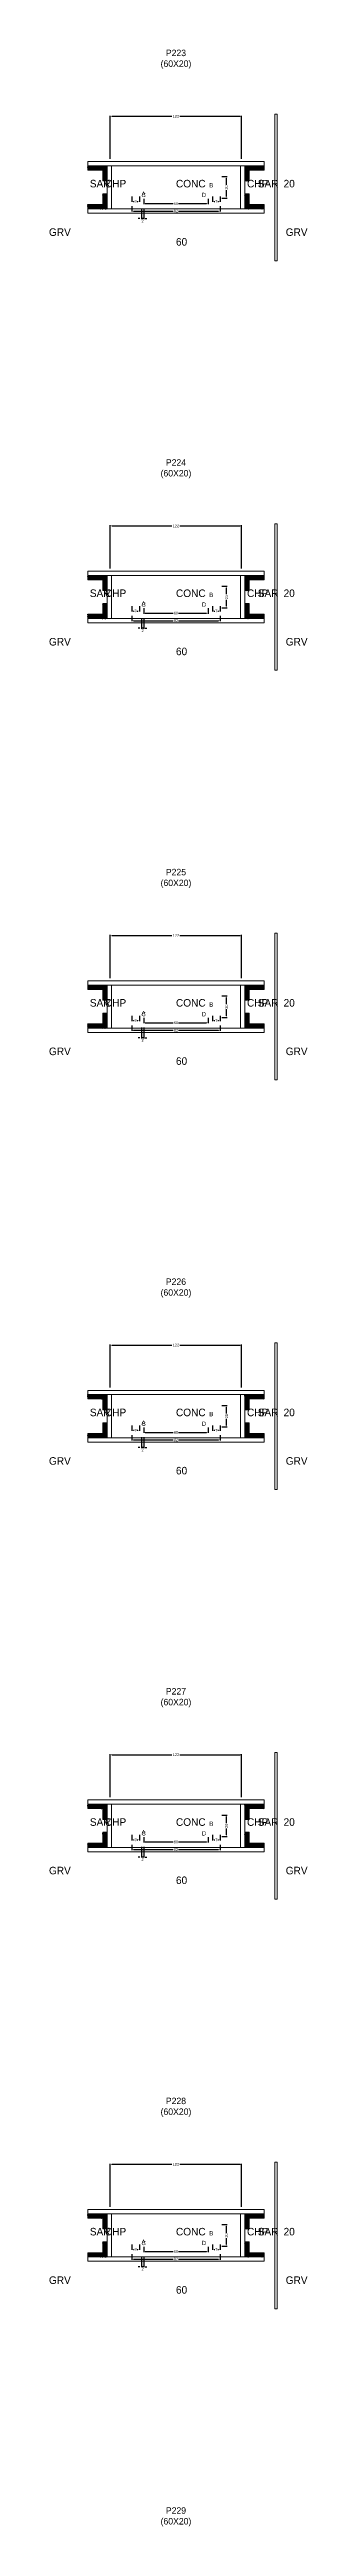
# Model space of a CAD drawing. Header units: centimetres. Extents: x -10500 to 4299, y -38766 to 295.
# Drawn here: x -118 to 122, y -26350 to -24052 of the extents above; entities that cross this region are included whole.
import ezdxf

# ---------------------------------------------------------------- set-up
doc = ezdxf.new("R2010")
doc.units = ezdxf.units.CM
for name, color, linetype in [('COTA', 241, 'Continuous'), ('Hachura', 251, 'Continuous'), ('NOMENCLATURA', 7, 'Continuous'), ('SARRAFO', 251, 'Continuous'), ('Texto Seção', 7, 'Continuous')]:
    doc.layers.add(name, color=color, linetype=linetype)
doc.dimstyles.new('cotax2', dxfattribs={"dimtxt": 2.5, "dimasz": 1.5, "dimexe": 0.5, "dimexo": 0.5, "dimgap": 0.5, "dimtad": 1, "dimcen": 2.5, "dimazin": 3, "dimtfac": 1, "dimtmove": 0, "dimatfit": 3})

# ---------------------------------------------------------------- blocks, each defined once
blk = doc.blocks.new('_CLOSEDFILLED')
at = {"color": 0, "linetype": 'BYBLOCK'}
blk.add_solid([(-1, 0.2), (0, 0), (-1, -0.2)], dxfattribs=at)
blk = doc.blocks.new('*D1742')
for p, q in [((-41, -24197.5), (-41, -24202.5)), ((-39.5, -24202), (-2.5, -24202)), ((2.5, -24202), (39.5, -24202)), ((41, -24197.5), (41, -24202.5))]:
    blk.add_line(p, q)
at = {"layer": 'Defpoints'}
for p in [(-41, -24197), (-41, -24202), (41, -24197)]:
    blk.add_point(p, dxfattribs=at)
at = {"layer": 'COTA', "xscale": 1.5, "yscale": 1.5, "rotation": 180}
blk.add_blockref('_CLOSEDFILLED', (-41, -24202), dxfattribs=at)
at = {"layer": 'COTA', "xscale": 1.5, "yscale": 1.5}
blk.add_blockref('_CLOSEDFILLED', (41, -24202), dxfattribs=at)
at = {"layer": 'COTA', "insert": (0, -24202), "char_height": 2.5, "attachment_point": 5}
blk.add_mtext('82', dxfattribs=at)
blk = doc.blocks.new('*D1743')
for p, q in [((-30, -24190.5), (-30, -24195.5)), ((-28.5, -24195), (-2.5, -24195)), ((2.5, -24195), (28.5, -24195)), ((30, -24190.5), (30, -24195.5))]:
    blk.add_line(p, q)
at = {"layer": 'Defpoints'}
for p in [(-30, -24190), (-30, -24195), (30, -24190)]:
    blk.add_point(p, dxfattribs=at)
at = {"layer": 'COTA', "xscale": 1.5, "yscale": 1.5, "rotation": 180}
blk.add_blockref('_CLOSEDFILLED', (-30, -24195), dxfattribs=at)
at = {"layer": 'COTA', "xscale": 1.5, "yscale": 1.5}
blk.add_blockref('_CLOSEDFILLED', (30, -24195), dxfattribs=at)
at = {"layer": 'COTA', "insert": (0, -24195), "char_height": 2.5, "attachment_point": 5}
blk.add_mtext('60', dxfattribs=at)
blk = doc.blocks.new('*D1744')
for p, q in [((42.5, -24170), (47.5, -24170)), ((47, -24177.5), (47, -24171.5)), ((42.5, -24190), (47.5, -24190)), ((47, -24188.5), (47, -24182.5))]:
    blk.add_line(p, q)
at = {"layer": 'Defpoints'}
for p in [(42, -24170), (42, -24190), (47, -24190)]:
    blk.add_point(p, dxfattribs=at)
at = {"layer": 'COTA', "xscale": 1.5, "yscale": 1.5}
for p, rotation in [((47, -24170), 90), ((47, -24190), 270)]:
    blk.add_blockref('_CLOSEDFILLED', p, dxfattribs=dict(at, rotation=rotation))
at = {"layer": 'COTA', "insert": (47, -24180), "char_height": 2.5, "attachment_point": 5, "rotation": 90}
blk.add_mtext('20', dxfattribs=at)
blk = doc.blocks.new('*D1745')
for p, q in [((-41, -24188.5), (-41, -24193.5)), ((-39.5, -24193), (-38.75, -24193)), ((-36.25, -24193), (-35.5, -24193)), ((-34, -24188.5), (-34, -24193.5))]:
    blk.add_line(p, q)
at = {"layer": 'Defpoints'}
for p in [(-41, -24188), (-41, -24193), (-34, -24188)]:
    blk.add_point(p, dxfattribs=at)
at = {"layer": 'COTA', "xscale": 1.5, "yscale": 1.5, "rotation": 180}
blk.add_blockref('_CLOSEDFILLED', (-41, -24193), dxfattribs=at)
at = {"layer": 'COTA', "xscale": 1.5, "yscale": 1.5}
blk.add_blockref('_CLOSEDFILLED', (-34, -24193), dxfattribs=at)
at = {"layer": 'COTA', "insert": (-37.5, -24193), "char_height": 2.5, "attachment_point": 5}
blk.add_mtext('7', dxfattribs=at)
blk = doc.blocks.new('*D1746')
for p, q in [((34, -24188.5), (34, -24193.5)), ((35.5, -24193), (36.25, -24193)), ((38.75, -24193), (39.5, -24193)), ((41, -24188.5), (41, -24193.5))]:
    blk.add_line(p, q)
at = {"layer": 'Defpoints'}
for p in [(34, -24188), (34, -24193), (41, -24188)]:
    blk.add_point(p, dxfattribs=at)
at = {"layer": 'COTA', "xscale": 1.5, "yscale": 1.5, "rotation": 180}
blk.add_blockref('_CLOSEDFILLED', (34, -24193), dxfattribs=at)
at = {"layer": 'COTA', "xscale": 1.5, "yscale": 1.5}
blk.add_blockref('_CLOSEDFILLED', (41, -24193), dxfattribs=at)
at = {"layer": 'COTA', "insert": (37.5, -24193), "char_height": 2.5, "attachment_point": 5}
blk.add_mtext('7', dxfattribs=at)
blk = doc.blocks.new('*D1747')
for p, q in [((-61, -24153.5), (-61, -24113.5)), ((-59.5, -24114), (-3.75, -24114)), ((3.75, -24114), (59.5, -24114)), ((61, -24153.5), (61, -24113.5))]:
    blk.add_line(p, q)
at = {"layer": 'Defpoints'}
for p in [(-61, -24114), (-61, -24154), (61, -24154)]:
    blk.add_point(p, dxfattribs=at)
at = {"layer": 'COTA', "xscale": 1.5, "yscale": 1.5, "rotation": 180}
blk.add_blockref('_CLOSEDFILLED', (-61, -24114), dxfattribs=at)
at = {"layer": 'COTA', "xscale": 1.5, "yscale": 1.5}
blk.add_blockref('_CLOSEDFILLED', (61, -24114), dxfattribs=at)
at = {"layer": 'COTA', "insert": (0, -24114), "char_height": 2.5, "attachment_point": 5}
blk.add_mtext('122', dxfattribs=at)
blk = doc.blocks.new('*D1768')
for p, q in [((-41, -24577.5), (-41, -24582.5)), ((-39.5, -24582), (-2.5, -24582)), ((2.5, -24582), (39.5, -24582)), ((41, -24577.5), (41, -24582.5))]:
    blk.add_line(p, q)
at = {"layer": 'Defpoints'}
for p in [(-41, -24577), (-41, -24582), (41, -24577)]:
    blk.add_point(p, dxfattribs=at)
at = {"layer": 'COTA', "xscale": 1.5, "yscale": 1.5, "rotation": 180}
blk.add_blockref('_CLOSEDFILLED', (-41, -24582), dxfattribs=at)
at = {"layer": 'COTA', "xscale": 1.5, "yscale": 1.5}
blk.add_blockref('_CLOSEDFILLED', (41, -24582), dxfattribs=at)
at = {"layer": 'COTA', "insert": (0, -24582), "char_height": 2.5, "attachment_point": 5}
blk.add_mtext('82', dxfattribs=at)
blk = doc.blocks.new('*D1769')
for p, q in [((-30, -24570.5), (-30, -24575.5)), ((-28.5, -24575), (-2.5, -24575)), ((2.5, -24575), (28.5, -24575)), ((30, -24570.5), (30, -24575.5))]:
    blk.add_line(p, q)
at = {"layer": 'Defpoints'}
for p in [(-30, -24570), (-30, -24575), (30, -24570)]:
    blk.add_point(p, dxfattribs=at)
at = {"layer": 'COTA', "xscale": 1.5, "yscale": 1.5, "rotation": 180}
blk.add_blockref('_CLOSEDFILLED', (-30, -24575), dxfattribs=at)
at = {"layer": 'COTA', "xscale": 1.5, "yscale": 1.5}
blk.add_blockref('_CLOSEDFILLED', (30, -24575), dxfattribs=at)
at = {"layer": 'COTA', "insert": (0, -24575), "char_height": 2.5, "attachment_point": 5}
blk.add_mtext('60', dxfattribs=at)
blk = doc.blocks.new('*D1770')
for p, q in [((42.5, -24550), (47.5, -24550)), ((47, -24557.5), (47, -24551.5)), ((47, -24568.5), (47, -24562.5)), ((42.5, -24570), (47.5, -24570))]:
    blk.add_line(p, q)
at = {"layer": 'Defpoints'}
for p in [(42, -24550), (42, -24570), (47, -24570)]:
    blk.add_point(p, dxfattribs=at)
at = {"layer": 'COTA', "xscale": 1.5, "yscale": 1.5}
for p, rotation in [((47, -24550), 90), ((47, -24570), 270)]:
    blk.add_blockref('_CLOSEDFILLED', p, dxfattribs=dict(at, rotation=rotation))
at = {"layer": 'COTA', "insert": (47, -24560), "char_height": 2.5, "attachment_point": 5, "rotation": 90}
blk.add_mtext('20', dxfattribs=at)
blk = doc.blocks.new('*D1771')
for p, q in [((-41, -24568.5), (-41, -24573.5)), ((-39.5, -24573), (-38.75, -24573)), ((-36.25, -24573), (-35.5, -24573)), ((-34, -24568.5), (-34, -24573.5))]:
    blk.add_line(p, q)
at = {"layer": 'Defpoints'}
for p in [(-41, -24568), (-41, -24573), (-34, -24568)]:
    blk.add_point(p, dxfattribs=at)
at = {"layer": 'COTA', "xscale": 1.5, "yscale": 1.5, "rotation": 180}
blk.add_blockref('_CLOSEDFILLED', (-41, -24573), dxfattribs=at)
at = {"layer": 'COTA', "xscale": 1.5, "yscale": 1.5}
blk.add_blockref('_CLOSEDFILLED', (-34, -24573), dxfattribs=at)
at = {"layer": 'COTA', "insert": (-37.5, -24573), "char_height": 2.5, "attachment_point": 5}
blk.add_mtext('7', dxfattribs=at)
blk = doc.blocks.new('*D1772')
for p, q in [((34, -24568.5), (34, -24573.5)), ((35.5, -24573), (36.25, -24573)), ((38.75, -24573), (39.5, -24573)), ((41, -24568.5), (41, -24573.5))]:
    blk.add_line(p, q)
at = {"layer": 'Defpoints'}
for p in [(34, -24568), (34, -24573), (41, -24568)]:
    blk.add_point(p, dxfattribs=at)
at = {"layer": 'COTA', "xscale": 1.5, "yscale": 1.5, "rotation": 180}
blk.add_blockref('_CLOSEDFILLED', (34, -24573), dxfattribs=at)
at = {"layer": 'COTA', "xscale": 1.5, "yscale": 1.5}
blk.add_blockref('_CLOSEDFILLED', (41, -24573), dxfattribs=at)
at = {"layer": 'COTA', "insert": (37.5, -24573), "char_height": 2.5, "attachment_point": 5}
blk.add_mtext('7', dxfattribs=at)
blk = doc.blocks.new('*D1773')
for p, q in [((-61, -24533.5), (-61, -24493.5)), ((-59.5, -24494), (-3.75, -24494)), ((3.75, -24494), (59.5, -24494)), ((61, -24533.5), (61, -24493.5))]:
    blk.add_line(p, q)
at = {"layer": 'Defpoints'}
for p in [(-61, -24494), (-61, -24534), (61, -24534)]:
    blk.add_point(p, dxfattribs=at)
at = {"layer": 'COTA', "xscale": 1.5, "yscale": 1.5, "rotation": 180}
blk.add_blockref('_CLOSEDFILLED', (-61, -24494), dxfattribs=at)
at = {"layer": 'COTA', "xscale": 1.5, "yscale": 1.5}
blk.add_blockref('_CLOSEDFILLED', (61, -24494), dxfattribs=at)
at = {"layer": 'COTA', "insert": (0, -24494), "char_height": 2.5, "attachment_point": 5}
blk.add_mtext('122', dxfattribs=at)
blk = doc.blocks.new('*D1794')
for p, q in [((-41, -24957.5), (-41, -24962.5)), ((-39.5, -24962), (-2.5, -24962)), ((2.5, -24962), (39.5, -24962)), ((41, -24957.5), (41, -24962.5))]:
    blk.add_line(p, q)
at = {"layer": 'Defpoints'}
for p in [(-41, -24957), (-41, -24962), (41, -24957)]:
    blk.add_point(p, dxfattribs=at)
at = {"layer": 'COTA', "xscale": 1.5, "yscale": 1.5, "rotation": 180}
blk.add_blockref('_CLOSEDFILLED', (-41, -24962), dxfattribs=at)
at = {"layer": 'COTA', "xscale": 1.5, "yscale": 1.5}
blk.add_blockref('_CLOSEDFILLED', (41, -24962), dxfattribs=at)
at = {"layer": 'COTA', "insert": (0, -24962), "char_height": 2.5, "attachment_point": 5}
blk.add_mtext('82', dxfattribs=at)
blk = doc.blocks.new('*D1795')
for p, q in [((-30, -24950.5), (-30, -24955.5)), ((-28.5, -24955), (-2.5, -24955)), ((2.5, -24955), (28.5, -24955)), ((30, -24950.5), (30, -24955.5))]:
    blk.add_line(p, q)
at = {"layer": 'Defpoints'}
for p in [(-30, -24950), (-30, -24955), (30, -24950)]:
    blk.add_point(p, dxfattribs=at)
at = {"layer": 'COTA', "xscale": 1.5, "yscale": 1.5, "rotation": 180}
blk.add_blockref('_CLOSEDFILLED', (-30, -24955), dxfattribs=at)
at = {"layer": 'COTA', "xscale": 1.5, "yscale": 1.5}
blk.add_blockref('_CLOSEDFILLED', (30, -24955), dxfattribs=at)
at = {"layer": 'COTA', "insert": (0, -24955), "char_height": 2.5, "attachment_point": 5}
blk.add_mtext('60', dxfattribs=at)
blk = doc.blocks.new('*D1796')
for p, q in [((42.5, -24930), (47.5, -24930)), ((47, -24937.5), (47, -24931.5)), ((42.5, -24950), (47.5, -24950)), ((47, -24948.5), (47, -24942.5))]:
    blk.add_line(p, q)
at = {"layer": 'Defpoints'}
for p in [(42, -24930), (42, -24950), (47, -24950)]:
    blk.add_point(p, dxfattribs=at)
at = {"layer": 'COTA', "xscale": 1.5, "yscale": 1.5}
for p, rotation in [((47, -24930), 90), ((47, -24950), 270)]:
    blk.add_blockref('_CLOSEDFILLED', p, dxfattribs=dict(at, rotation=rotation))
at = {"layer": 'COTA', "insert": (47, -24940), "char_height": 2.5, "attachment_point": 5, "rotation": 90}
blk.add_mtext('20', dxfattribs=at)
blk = doc.blocks.new('*D1797')
for p, q in [((-41, -24948.5), (-41, -24953.5)), ((-39.5, -24953), (-38.75, -24953)), ((-36.25, -24953), (-35.5, -24953)), ((-34, -24948.5), (-34, -24953.5))]:
    blk.add_line(p, q)
at = {"layer": 'Defpoints'}
for p in [(-41, -24948), (-41, -24953), (-34, -24948)]:
    blk.add_point(p, dxfattribs=at)
at = {"layer": 'COTA', "xscale": 1.5, "yscale": 1.5, "rotation": 180}
blk.add_blockref('_CLOSEDFILLED', (-41, -24953), dxfattribs=at)
at = {"layer": 'COTA', "xscale": 1.5, "yscale": 1.5}
blk.add_blockref('_CLOSEDFILLED', (-34, -24953), dxfattribs=at)
at = {"layer": 'COTA', "insert": (-37.5, -24953), "char_height": 2.5, "attachment_point": 5}
blk.add_mtext('7', dxfattribs=at)
blk = doc.blocks.new('*D1798')
for p, q in [((34, -24948.5), (34, -24953.5)), ((35.5, -24953), (36.25, -24953)), ((38.75, -24953), (39.5, -24953)), ((41, -24948.5), (41, -24953.5))]:
    blk.add_line(p, q)
at = {"layer": 'Defpoints'}
for p in [(34, -24948), (34, -24953), (41, -24948)]:
    blk.add_point(p, dxfattribs=at)
at = {"layer": 'COTA', "xscale": 1.5, "yscale": 1.5, "rotation": 180}
blk.add_blockref('_CLOSEDFILLED', (34, -24953), dxfattribs=at)
at = {"layer": 'COTA', "xscale": 1.5, "yscale": 1.5}
blk.add_blockref('_CLOSEDFILLED', (41, -24953), dxfattribs=at)
at = {"layer": 'COTA', "insert": (37.5, -24953), "char_height": 2.5, "attachment_point": 5}
blk.add_mtext('7', dxfattribs=at)
blk = doc.blocks.new('*D1799')
for p, q in [((-61, -24913.5), (-61, -24873.5)), ((-59.5, -24874), (-3.75, -24874)), ((3.75, -24874), (59.5, -24874)), ((61, -24913.5), (61, -24873.5))]:
    blk.add_line(p, q)
at = {"layer": 'Defpoints'}
for p in [(-61, -24874), (-61, -24914), (61, -24914)]:
    blk.add_point(p, dxfattribs=at)
at = {"layer": 'COTA', "xscale": 1.5, "yscale": 1.5, "rotation": 180}
blk.add_blockref('_CLOSEDFILLED', (-61, -24874), dxfattribs=at)
at = {"layer": 'COTA', "xscale": 1.5, "yscale": 1.5}
blk.add_blockref('_CLOSEDFILLED', (61, -24874), dxfattribs=at)
at = {"layer": 'COTA', "insert": (0, -24874), "char_height": 2.5, "attachment_point": 5}
blk.add_mtext('122', dxfattribs=at)
blk = doc.blocks.new('*D1820')
for p, q in [((-41, -25337.5), (-41, -25342.5)), ((-39.5, -25342), (-2.5, -25342)), ((2.5, -25342), (39.5, -25342)), ((41, -25337.5), (41, -25342.5))]:
    blk.add_line(p, q)
at = {"layer": 'Defpoints'}
for p in [(-41, -25337), (-41, -25342), (41, -25337)]:
    blk.add_point(p, dxfattribs=at)
at = {"layer": 'COTA', "xscale": 1.5, "yscale": 1.5, "rotation": 180}
blk.add_blockref('_CLOSEDFILLED', (-41, -25342), dxfattribs=at)
at = {"layer": 'COTA', "xscale": 1.5, "yscale": 1.5}
blk.add_blockref('_CLOSEDFILLED', (41, -25342), dxfattribs=at)
at = {"layer": 'COTA', "insert": (0, -25342), "char_height": 2.5, "attachment_point": 5}
blk.add_mtext('82', dxfattribs=at)
blk = doc.blocks.new('*D1821')
for p, q in [((-30, -25330.5), (-30, -25335.5)), ((-28.5, -25335), (-2.5, -25335)), ((2.5, -25335), (28.5, -25335)), ((30, -25330.5), (30, -25335.5))]:
    blk.add_line(p, q)
at = {"layer": 'Defpoints'}
for p in [(-30, -25330), (-30, -25335), (30, -25330)]:
    blk.add_point(p, dxfattribs=at)
at = {"layer": 'COTA', "xscale": 1.5, "yscale": 1.5, "rotation": 180}
blk.add_blockref('_CLOSEDFILLED', (-30, -25335), dxfattribs=at)
at = {"layer": 'COTA', "xscale": 1.5, "yscale": 1.5}
blk.add_blockref('_CLOSEDFILLED', (30, -25335), dxfattribs=at)
at = {"layer": 'COTA', "insert": (0, -25335), "char_height": 2.5, "attachment_point": 5}
blk.add_mtext('60', dxfattribs=at)
blk = doc.blocks.new('*D1822')
for p, q in [((42.5, -25310), (47.5, -25310)), ((47, -25317.5), (47, -25311.5)), ((47, -25328.5), (47, -25322.5)), ((42.5, -25330), (47.5, -25330))]:
    blk.add_line(p, q)
at = {"layer": 'Defpoints'}
for p in [(42, -25310), (42, -25330), (47, -25330)]:
    blk.add_point(p, dxfattribs=at)
at = {"layer": 'COTA', "xscale": 1.5, "yscale": 1.5}
for p, rotation in [((47, -25310), 90), ((47, -25330), 270)]:
    blk.add_blockref('_CLOSEDFILLED', p, dxfattribs=dict(at, rotation=rotation))
at = {"layer": 'COTA', "insert": (47, -25320), "char_height": 2.5, "attachment_point": 5, "rotation": 90}
blk.add_mtext('20', dxfattribs=at)
blk = doc.blocks.new('*D1823')
for p, q in [((-41, -25328.5), (-41, -25333.5)), ((-39.5, -25333), (-38.75, -25333)), ((-36.25, -25333), (-35.5, -25333)), ((-34, -25328.5), (-34, -25333.5))]:
    blk.add_line(p, q)
at = {"layer": 'Defpoints'}
for p in [(-41, -25328), (-41, -25333), (-34, -25328)]:
    blk.add_point(p, dxfattribs=at)
at = {"layer": 'COTA', "xscale": 1.5, "yscale": 1.5, "rotation": 180}
blk.add_blockref('_CLOSEDFILLED', (-41, -25333), dxfattribs=at)
at = {"layer": 'COTA', "xscale": 1.5, "yscale": 1.5}
blk.add_blockref('_CLOSEDFILLED', (-34, -25333), dxfattribs=at)
at = {"layer": 'COTA', "insert": (-37.5, -25333), "char_height": 2.5, "attachment_point": 5}
blk.add_mtext('7', dxfattribs=at)
blk = doc.blocks.new('*D1824')
for p, q in [((34, -25328.5), (34, -25333.5)), ((35.5, -25333), (36.25, -25333)), ((38.75, -25333), (39.5, -25333)), ((41, -25328.5), (41, -25333.5))]:
    blk.add_line(p, q)
at = {"layer": 'Defpoints'}
for p in [(34, -25328), (34, -25333), (41, -25328)]:
    blk.add_point(p, dxfattribs=at)
at = {"layer": 'COTA', "xscale": 1.5, "yscale": 1.5, "rotation": 180}
blk.add_blockref('_CLOSEDFILLED', (34, -25333), dxfattribs=at)
at = {"layer": 'COTA', "xscale": 1.5, "yscale": 1.5}
blk.add_blockref('_CLOSEDFILLED', (41, -25333), dxfattribs=at)
at = {"layer": 'COTA', "insert": (37.5, -25333), "char_height": 2.5, "attachment_point": 5}
blk.add_mtext('7', dxfattribs=at)
blk = doc.blocks.new('*D1825')
for p, q in [((-61, -25293.5), (-61, -25253.5)), ((61, -25293.5), (61, -25253.5)), ((-59.5, -25254), (-3.75, -25254)), ((3.75, -25254), (59.5, -25254))]:
    blk.add_line(p, q)
at = {"layer": 'Defpoints'}
for p in [(-61, -25254), (-61, -25294), (61, -25294)]:
    blk.add_point(p, dxfattribs=at)
at = {"layer": 'COTA', "xscale": 1.5, "yscale": 1.5, "rotation": 180}
blk.add_blockref('_CLOSEDFILLED', (-61, -25254), dxfattribs=at)
at = {"layer": 'COTA', "xscale": 1.5, "yscale": 1.5}
blk.add_blockref('_CLOSEDFILLED', (61, -25254), dxfattribs=at)
at = {"layer": 'COTA', "insert": (0, -25254), "char_height": 2.5, "attachment_point": 5}
blk.add_mtext('122', dxfattribs=at)
blk = doc.blocks.new('*D1846')
for p, q in [((-41, -25717.5), (-41, -25722.5)), ((-39.5, -25722), (-2.5, -25722)), ((2.5, -25722), (39.5, -25722)), ((41, -25717.5), (41, -25722.5))]:
    blk.add_line(p, q)
at = {"layer": 'Defpoints'}
for p in [(-41, -25717), (-41, -25722), (41, -25717)]:
    blk.add_point(p, dxfattribs=at)
at = {"layer": 'COTA', "xscale": 1.5, "yscale": 1.5, "rotation": 180}
blk.add_blockref('_CLOSEDFILLED', (-41, -25722), dxfattribs=at)
at = {"layer": 'COTA', "xscale": 1.5, "yscale": 1.5}
blk.add_blockref('_CLOSEDFILLED', (41, -25722), dxfattribs=at)
at = {"layer": 'COTA', "insert": (0, -25722), "char_height": 2.5, "attachment_point": 5}
blk.add_mtext('82', dxfattribs=at)
blk = doc.blocks.new('*D1847')
for p, q in [((-30, -25710.5), (-30, -25715.5)), ((30, -25710.5), (30, -25715.5)), ((-28.5, -25715), (-2.5, -25715)), ((2.5, -25715), (28.5, -25715))]:
    blk.add_line(p, q)
at = {"layer": 'Defpoints'}
for p in [(-30, -25710), (30, -25710), (-30, -25715)]:
    blk.add_point(p, dxfattribs=at)
at = {"layer": 'COTA', "xscale": 1.5, "yscale": 1.5, "rotation": 180}
blk.add_blockref('_CLOSEDFILLED', (-30, -25715), dxfattribs=at)
at = {"layer": 'COTA', "xscale": 1.5, "yscale": 1.5}
blk.add_blockref('_CLOSEDFILLED', (30, -25715), dxfattribs=at)
at = {"layer": 'COTA', "insert": (0, -25715), "char_height": 2.5, "attachment_point": 5}
blk.add_mtext('60', dxfattribs=at)
blk = doc.blocks.new('*D1848')
for p, q in [((42.5, -25690), (47.5, -25690)), ((42.5, -25710), (47.5, -25710)), ((47, -25697.5), (47, -25691.5)), ((47, -25708.5), (47, -25702.5))]:
    blk.add_line(p, q)
at = {"layer": 'Defpoints'}
for p in [(42, -25690), (42, -25710), (47, -25710)]:
    blk.add_point(p, dxfattribs=at)
at = {"layer": 'COTA', "xscale": 1.5, "yscale": 1.5}
for p, rotation in [((47, -25690), 90), ((47, -25710), 270)]:
    blk.add_blockref('_CLOSEDFILLED', p, dxfattribs=dict(at, rotation=rotation))
at = {"layer": 'COTA', "insert": (47, -25700), "char_height": 2.5, "attachment_point": 5, "rotation": 90}
blk.add_mtext('20', dxfattribs=at)
blk = doc.blocks.new('*D1849')
for p, q in [((-41, -25708.5), (-41, -25713.5)), ((-39.5, -25713), (-38.75, -25713)), ((-36.25, -25713), (-35.5, -25713)), ((-34, -25708.5), (-34, -25713.5))]:
    blk.add_line(p, q)
at = {"layer": 'Defpoints'}
for p in [(-41, -25708), (-41, -25713), (-34, -25708)]:
    blk.add_point(p, dxfattribs=at)
at = {"layer": 'COTA', "xscale": 1.5, "yscale": 1.5, "rotation": 180}
blk.add_blockref('_CLOSEDFILLED', (-41, -25713), dxfattribs=at)
at = {"layer": 'COTA', "xscale": 1.5, "yscale": 1.5}
blk.add_blockref('_CLOSEDFILLED', (-34, -25713), dxfattribs=at)
at = {"layer": 'COTA', "insert": (-37.5, -25713), "char_height": 2.5, "attachment_point": 5}
blk.add_mtext('7', dxfattribs=at)
blk = doc.blocks.new('*D1850')
for p, q in [((34, -25708.5), (34, -25713.5)), ((35.5, -25713), (36.25, -25713)), ((38.75, -25713), (39.5, -25713)), ((41, -25708.5), (41, -25713.5))]:
    blk.add_line(p, q)
at = {"layer": 'Defpoints'}
for p in [(34, -25708), (34, -25713), (41, -25708)]:
    blk.add_point(p, dxfattribs=at)
at = {"layer": 'COTA', "xscale": 1.5, "yscale": 1.5, "rotation": 180}
blk.add_blockref('_CLOSEDFILLED', (34, -25713), dxfattribs=at)
at = {"layer": 'COTA', "xscale": 1.5, "yscale": 1.5}
blk.add_blockref('_CLOSEDFILLED', (41, -25713), dxfattribs=at)
at = {"layer": 'COTA', "insert": (37.5, -25713), "char_height": 2.5, "attachment_point": 5}
blk.add_mtext('7', dxfattribs=at)
blk = doc.blocks.new('*D1851')
for p, q in [((-61, -25673.5), (-61, -25633.5)), ((-59.5, -25634), (-3.75, -25634)), ((3.75, -25634), (59.5, -25634)), ((61, -25673.5), (61, -25633.5))]:
    blk.add_line(p, q)
at = {"layer": 'Defpoints'}
for p in [(-61, -25634), (-61, -25674), (61, -25674)]:
    blk.add_point(p, dxfattribs=at)
at = {"layer": 'COTA', "xscale": 1.5, "yscale": 1.5, "rotation": 180}
blk.add_blockref('_CLOSEDFILLED', (-61, -25634), dxfattribs=at)
at = {"layer": 'COTA', "xscale": 1.5, "yscale": 1.5}
blk.add_blockref('_CLOSEDFILLED', (61, -25634), dxfattribs=at)
at = {"layer": 'COTA', "insert": (0, -25634), "char_height": 2.5, "attachment_point": 5}
blk.add_mtext('122', dxfattribs=at)
blk = doc.blocks.new('*D1872')
for p, q in [((-41, -26097.5), (-41, -26102.5)), ((-39.5, -26102), (-2.5, -26102)), ((2.5, -26102), (39.5, -26102)), ((41, -26097.5), (41, -26102.5))]:
    blk.add_line(p, q)
at = {"layer": 'Defpoints'}
for p in [(-41, -26097), (-41, -26102), (41, -26097)]:
    blk.add_point(p, dxfattribs=at)
at = {"layer": 'COTA', "xscale": 1.5, "yscale": 1.5, "rotation": 180}
blk.add_blockref('_CLOSEDFILLED', (-41, -26102), dxfattribs=at)
at = {"layer": 'COTA', "xscale": 1.5, "yscale": 1.5}
blk.add_blockref('_CLOSEDFILLED', (41, -26102), dxfattribs=at)
at = {"layer": 'COTA', "insert": (0, -26102), "char_height": 2.5, "attachment_point": 5}
blk.add_mtext('82', dxfattribs=at)
blk = doc.blocks.new('*D1873')
for p, q in [((-30, -26090.5), (-30, -26095.5)), ((-28.5, -26095), (-2.5, -26095)), ((2.5, -26095), (28.5, -26095)), ((30, -26090.5), (30, -26095.5))]:
    blk.add_line(p, q)
at = {"layer": 'Defpoints'}
for p in [(-30, -26090), (-30, -26095), (30, -26090)]:
    blk.add_point(p, dxfattribs=at)
at = {"layer": 'COTA', "xscale": 1.5, "yscale": 1.5, "rotation": 180}
blk.add_blockref('_CLOSEDFILLED', (-30, -26095), dxfattribs=at)
at = {"layer": 'COTA', "xscale": 1.5, "yscale": 1.5}
blk.add_blockref('_CLOSEDFILLED', (30, -26095), dxfattribs=at)
at = {"layer": 'COTA', "insert": (0, -26095), "char_height": 2.5, "attachment_point": 5}
blk.add_mtext('60', dxfattribs=at)
blk = doc.blocks.new('*D1874')
for p, q in [((42.5, -26070), (47.5, -26070)), ((47, -26077.5), (47, -26071.5)), ((42.5, -26090), (47.5, -26090)), ((47, -26088.5), (47, -26082.5))]:
    blk.add_line(p, q)
at = {"layer": 'Defpoints'}
for p in [(42, -26070), (42, -26090), (47, -26090)]:
    blk.add_point(p, dxfattribs=at)
at = {"layer": 'COTA', "xscale": 1.5, "yscale": 1.5}
for p, rotation in [((47, -26070), 90), ((47, -26090), 270)]:
    blk.add_blockref('_CLOSEDFILLED', p, dxfattribs=dict(at, rotation=rotation))
at = {"layer": 'COTA', "insert": (47, -26080), "char_height": 2.5, "attachment_point": 5, "rotation": 90}
blk.add_mtext('20', dxfattribs=at)
blk = doc.blocks.new('*D1875')
for p, q in [((-41, -26088.5), (-41, -26093.5)), ((-39.5, -26093), (-38.75, -26093)), ((-36.25, -26093), (-35.5, -26093)), ((-34, -26088.5), (-34, -26093.5))]:
    blk.add_line(p, q)
at = {"layer": 'Defpoints'}
for p in [(-41, -26088), (-41, -26093), (-34, -26088)]:
    blk.add_point(p, dxfattribs=at)
at = {"layer": 'COTA', "xscale": 1.5, "yscale": 1.5, "rotation": 180}
blk.add_blockref('_CLOSEDFILLED', (-41, -26093), dxfattribs=at)
at = {"layer": 'COTA', "xscale": 1.5, "yscale": 1.5}
blk.add_blockref('_CLOSEDFILLED', (-34, -26093), dxfattribs=at)
at = {"layer": 'COTA', "insert": (-37.5, -26093), "char_height": 2.5, "attachment_point": 5}
blk.add_mtext('7', dxfattribs=at)
blk = doc.blocks.new('*D1876')
for p, q in [((34, -26088.5), (34, -26093.5)), ((35.5, -26093), (36.25, -26093)), ((38.75, -26093), (39.5, -26093)), ((41, -26088.5), (41, -26093.5))]:
    blk.add_line(p, q)
at = {"layer": 'Defpoints'}
for p in [(34, -26088), (34, -26093), (41, -26088)]:
    blk.add_point(p, dxfattribs=at)
at = {"layer": 'COTA', "xscale": 1.5, "yscale": 1.5, "rotation": 180}
blk.add_blockref('_CLOSEDFILLED', (34, -26093), dxfattribs=at)
at = {"layer": 'COTA', "xscale": 1.5, "yscale": 1.5}
blk.add_blockref('_CLOSEDFILLED', (41, -26093), dxfattribs=at)
at = {"layer": 'COTA', "insert": (37.5, -26093), "char_height": 2.5, "attachment_point": 5}
blk.add_mtext('7', dxfattribs=at)
blk = doc.blocks.new('*D1877')
for p, q in [((-61, -26053.5), (-61, -26013.5)), ((-59.5, -26014), (-3.75, -26014)), ((3.75, -26014), (59.5, -26014)), ((61, -26053.5), (61, -26013.5))]:
    blk.add_line(p, q)
at = {"layer": 'Defpoints'}
for p in [(-61, -26014), (-61, -26054), (61, -26054)]:
    blk.add_point(p, dxfattribs=at)
at = {"layer": 'COTA', "xscale": 1.5, "yscale": 1.5, "rotation": 180}
blk.add_blockref('_CLOSEDFILLED', (-61, -26014), dxfattribs=at)
at = {"layer": 'COTA', "xscale": 1.5, "yscale": 1.5}
blk.add_blockref('_CLOSEDFILLED', (61, -26014), dxfattribs=at)
at = {"layer": 'COTA', "insert": (0, -26014), "char_height": 2.5, "attachment_point": 5}
blk.add_mtext('122', dxfattribs=at)

msp = doc.modelspace()

# ---------------------------------------------------------------- hatches: boundary and pattern name
at = {"layer": 'SARRAFO'}
h = msp.add_hatch(dxfattribs=at)
h.set_pattern_fill('SOLID', scale=2)
h.paths.add_polyline_path([(-82, -24164), (-68, -24164), (-68, -24160), (-82, -24160)])
h = msp.add_hatch(dxfattribs=at)
h.set_pattern_fill('SOLID', scale=2)
h.paths.add_polyline_path([(-68, -24174), (-64, -24174), (-64, -24160), (-68, -24160)])
h = msp.add_hatch(dxfattribs=at)
h.set_pattern_fill('SOLID', scale=2)
h.paths.add_polyline_path([(64, -24174), (68, -24174), (68, -24160), (64, -24160)])
h = msp.add_hatch(dxfattribs=at)
h.set_pattern_fill('SOLID', scale=2)
h.paths.add_polyline_path([(68, -24164), (82, -24164), (82, -24160), (68, -24160)])
h = msp.add_hatch(dxfattribs=at)
h.set_pattern_fill('SOLID', scale=2)
h.paths.add_polyline_path([(-82, -24200), (-68, -24200), (-68, -24196), (-82, -24196)])
h = msp.add_hatch(dxfattribs=at)
h.set_pattern_fill('SOLID', scale=2)
h.paths.add_polyline_path([(-68, -24200), (-64, -24200), (-64, -24186), (-68, -24186)])
h = msp.add_hatch(dxfattribs=at)
h.set_pattern_fill('SOLID', scale=2)
h.paths.add_polyline_path([(64, -24200), (68, -24200), (68, -24186), (64, -24186)])
h = msp.add_hatch(dxfattribs=at)
h.set_pattern_fill('SOLID', scale=2)
h.paths.add_polyline_path([(68, -24200), (82, -24200), (82, -24196), (68, -24196)])
h = msp.add_hatch(dxfattribs=at)
h.set_pattern_fill('SOLID', scale=2)
h.paths.add_polyline_path([(-82, -24544), (-68, -24544), (-68, -24540), (-82, -24540)])
h = msp.add_hatch(dxfattribs=at)
h.set_pattern_fill('SOLID', scale=2)
h.paths.add_polyline_path([(-68, -24554), (-64, -24554), (-64, -24540), (-68, -24540)])
h = msp.add_hatch(dxfattribs=at)
h.set_pattern_fill('SOLID', scale=2)
h.paths.add_polyline_path([(64, -24554), (68, -24554), (68, -24540), (64, -24540)])
h = msp.add_hatch(dxfattribs=at)
h.set_pattern_fill('SOLID', scale=2)
h.paths.add_polyline_path([(68, -24544), (82, -24544), (82, -24540), (68, -24540)])
h = msp.add_hatch(dxfattribs=at)
h.set_pattern_fill('SOLID', scale=2)
h.paths.add_polyline_path([(-82, -24580), (-68, -24580), (-68, -24576), (-82, -24576)])
h = msp.add_hatch(dxfattribs=at)
h.set_pattern_fill('SOLID', scale=2)
h.paths.add_polyline_path([(-68, -24580), (-64, -24580), (-64, -24566), (-68, -24566)])
h = msp.add_hatch(dxfattribs=at)
h.set_pattern_fill('SOLID', scale=2)
h.paths.add_polyline_path([(64, -24580), (68, -24580), (68, -24566), (64, -24566)])
h = msp.add_hatch(dxfattribs=at)
h.set_pattern_fill('SOLID', scale=2)
h.paths.add_polyline_path([(68, -24580), (82, -24580), (82, -24576), (68, -24576)])
h = msp.add_hatch(dxfattribs=at)
h.set_pattern_fill('SOLID', scale=2)
h.paths.add_polyline_path([(-82, -24924), (-68, -24924), (-68, -24920), (-82, -24920)])
h = msp.add_hatch(dxfattribs=at)
h.set_pattern_fill('SOLID', scale=2)
h.paths.add_polyline_path([(-68, -24934), (-64, -24934), (-64, -24920), (-68, -24920)])
h = msp.add_hatch(dxfattribs=at)
h.set_pattern_fill('SOLID', scale=2)
h.paths.add_polyline_path([(64, -24934), (68, -24934), (68, -24920), (64, -24920)])
h = msp.add_hatch(dxfattribs=at)
h.set_pattern_fill('SOLID', scale=2)
h.paths.add_polyline_path([(68, -24924), (82, -24924), (82, -24920), (68, -24920)])
h = msp.add_hatch(dxfattribs=at)
h.set_pattern_fill('SOLID', scale=2)
h.paths.add_polyline_path([(-68, -24960), (-64, -24960), (-64, -24946), (-68, -24946)])
h = msp.add_hatch(dxfattribs=at)
h.set_pattern_fill('SOLID', scale=2)
h.paths.add_polyline_path([(64, -24960), (68, -24960), (68, -24946), (64, -24946)])
h = msp.add_hatch(dxfattribs=at)
h.set_pattern_fill('SOLID', scale=2)
h.paths.add_polyline_path([(-82, -24960), (-68, -24960), (-68, -24956), (-82, -24956)])
h = msp.add_hatch(dxfattribs=at)
h.set_pattern_fill('SOLID', scale=2)
h.paths.add_polyline_path([(68, -24960), (82, -24960), (82, -24956), (68, -24956)])
h = msp.add_hatch(dxfattribs=at)
h.set_pattern_fill('SOLID', scale=2)
h.paths.add_polyline_path([(-82, -25304), (-68, -25304), (-68, -25300), (-82, -25300)])
h = msp.add_hatch(dxfattribs=at)
h.set_pattern_fill('SOLID', scale=2)
h.paths.add_polyline_path([(-68, -25314), (-64, -25314), (-64, -25300), (-68, -25300)])
h = msp.add_hatch(dxfattribs=at)
h.set_pattern_fill('SOLID', scale=2)
h.paths.add_polyline_path([(64, -25314), (68, -25314), (68, -25300), (64, -25300)])
h = msp.add_hatch(dxfattribs=at)
h.set_pattern_fill('SOLID', scale=2)
h.paths.add_polyline_path([(68, -25304), (82, -25304), (82, -25300), (68, -25300)])
h = msp.add_hatch(dxfattribs=at)
h.set_pattern_fill('SOLID', scale=2)
h.paths.add_polyline_path([(-82, -25340), (-68, -25340), (-68, -25336), (-82, -25336)])
h = msp.add_hatch(dxfattribs=at)
h.set_pattern_fill('SOLID', scale=2)
h.paths.add_polyline_path([(-68, -25340), (-64, -25340), (-64, -25326), (-68, -25326)])
h = msp.add_hatch(dxfattribs=at)
h.set_pattern_fill('SOLID', scale=2)
h.paths.add_polyline_path([(64, -25340), (68, -25340), (68, -25326), (64, -25326)])
h = msp.add_hatch(dxfattribs=at)
h.set_pattern_fill('SOLID', scale=2)
h.paths.add_polyline_path([(68, -25340), (82, -25340), (82, -25336), (68, -25336)])
h = msp.add_hatch(dxfattribs=at)
h.set_pattern_fill('SOLID', scale=2)
h.paths.add_polyline_path([(-82, -25684), (-68, -25684), (-68, -25680), (-82, -25680)])
h = msp.add_hatch(dxfattribs=at)
h.set_pattern_fill('SOLID', scale=2)
h.paths.add_polyline_path([(-68, -25694), (-64, -25694), (-64, -25680), (-68, -25680)])
h = msp.add_hatch(dxfattribs=at)
h.set_pattern_fill('SOLID', scale=2)
h.paths.add_polyline_path([(64, -25694), (68, -25694), (68, -25680), (64, -25680)])
h = msp.add_hatch(dxfattribs=at)
h.set_pattern_fill('SOLID', scale=2)
h.paths.add_polyline_path([(68, -25684), (82, -25684), (82, -25680), (68, -25680)])
h = msp.add_hatch(dxfattribs=at)
h.set_pattern_fill('SOLID', scale=2)
h.paths.add_polyline_path([(-68, -25720), (-64, -25720), (-64, -25706), (-68, -25706)])
h = msp.add_hatch(dxfattribs=at)
h.set_pattern_fill('SOLID', scale=2)
h.paths.add_polyline_path([(64, -25720), (68, -25720), (68, -25706), (64, -25706)])
h = msp.add_hatch(dxfattribs=at)
h.set_pattern_fill('SOLID', scale=2)
h.paths.add_polyline_path([(-82, -25720), (-68, -25720), (-68, -25716), (-82, -25716)])
h = msp.add_hatch(dxfattribs=at)
h.set_pattern_fill('SOLID', scale=2)
h.paths.add_polyline_path([(68, -25720), (82, -25720), (82, -25716), (68, -25716)])
h = msp.add_hatch(dxfattribs=at)
h.set_pattern_fill('SOLID', scale=2)
h.paths.add_polyline_path([(-82, -26064), (-68, -26064), (-68, -26060), (-82, -26060)])
h = msp.add_hatch(dxfattribs=at)
h.set_pattern_fill('SOLID', scale=2)
h.paths.add_polyline_path([(-68, -26074), (-64, -26074), (-64, -26060), (-68, -26060)])
h = msp.add_hatch(dxfattribs=at)
h.set_pattern_fill('SOLID', scale=2)
h.paths.add_polyline_path([(64, -26074), (68, -26074), (68, -26060), (64, -26060)])
h = msp.add_hatch(dxfattribs=at)
h.set_pattern_fill('SOLID', scale=2)
h.paths.add_polyline_path([(68, -26064), (82, -26064), (82, -26060), (68, -26060)])
h = msp.add_hatch(dxfattribs=at)
h.set_pattern_fill('SOLID', scale=2)
h.paths.add_polyline_path([(-82, -26100), (-68, -26100), (-68, -26096), (-82, -26096)])
h = msp.add_hatch(dxfattribs=at)
h.set_pattern_fill('SOLID', scale=2)
h.paths.add_polyline_path([(-68, -26100), (-64, -26100), (-64, -26086), (-68, -26086)])
h = msp.add_hatch(dxfattribs=at)
h.set_pattern_fill('SOLID', scale=2)
h.paths.add_polyline_path([(64, -26100), (68, -26100), (68, -26086), (64, -26086)])
h = msp.add_hatch(dxfattribs=at)
h.set_pattern_fill('SOLID', scale=2)
h.paths.add_polyline_path([(68, -26100), (82, -26100), (82, -26096), (68, -26096)])

# ---------------------------------------------------------------- linework, layer by layer
at = {"layer": 'Hachura', "lineweight": 13}
for points in [[(92, -24248), (94, -24248), (94, -24112), (92, -24112)], [(92, -24628), (94, -24628), (94, -24492), (92, -24492)], [(92, -25008), (94, -25008), (94, -24872), (92, -24872)], [(92, -25388), (94, -25388), (94, -25252), (92, -25252)], [(92, -25768), (94, -25768), (94, -25632), (92, -25632)], [(92, -26148), (94, -26148), (94, -26012), (92, -26012)]]:
    msp.add_lwpolyline(points, close=True, dxfattribs=at)
at = {"layer": 'Hachura', "lineweight": 18}
for points in [[(-82, -24160), (82, -24160), (82, -24156), (-82, -24156)], [(-64, -24200), (-60, -24200), (-60, -24160), (-64, -24160)], [(60, -24200), (64, -24200), (64, -24160), (60, -24160)], [(-82, -24204), (82, -24204), (82, -24200), (-82, -24200)], [(-82, -24540), (82, -24540), (82, -24536), (-82, -24536)], [(-64, -24580), (-60, -24580), (-60, -24540), (-64, -24540)], [(60, -24580), (64, -24580), (64, -24540), (60, -24540)], [(-82, -24584), (82, -24584), (82, -24580), (-82, -24580)], [(-82, -24920), (82, -24920), (82, -24916), (-82, -24916)], [(-64, -24960), (-60, -24960), (-60, -24920), (-64, -24920)], [(60, -24960), (64, -24960), (64, -24920), (60, -24920)], [(-82, -24964), (82, -24964), (82, -24960), (-82, -24960)], [(-82, -25300), (82, -25300), (82, -25296), (-82, -25296)], [(-64, -25340), (-60, -25340), (-60, -25300), (-64, -25300)], [(60, -25340), (64, -25340), (64, -25300), (60, -25300)], [(-82, -25344), (82, -25344), (82, -25340), (-82, -25340)], [(-82, -25680), (82, -25680), (82, -25676), (-82, -25676)], [(-64, -25720), (-60, -25720), (-60, -25680), (-64, -25680)], [(60, -25720), (64, -25720), (64, -25680), (60, -25680)], [(-82, -25724), (82, -25724), (82, -25720), (-82, -25720)], [(-82, -26060), (82, -26060), (82, -26056), (-82, -26056)], [(-64, -26100), (-60, -26100), (-60, -26060), (-64, -26060)], [(60, -26100), (64, -26100), (64, -26060), (60, -26060)], [(-82, -26104), (82, -26104), (82, -26100), (-82, -26100)]]:
    msp.add_lwpolyline(points, close=True, dxfattribs=at)
at = {"layer": 'SARRAFO', "lineweight": 13}
for points in [[(-82, -24164), (-68, -24164), (-68, -24160), (-82, -24160)], [(-68, -24174), (-64, -24174), (-64, -24160), (-68, -24160)], [(64, -24174), (68, -24174), (68, -24160), (64, -24160)], [(68, -24164), (82, -24164), (82, -24160), (68, -24160)], [(-82, -24200), (-68, -24200), (-68, -24196), (-82, -24196)], [(-68, -24200), (-64, -24200), (-64, -24186), (-68, -24186)], [(64, -24200), (68, -24200), (68, -24186), (64, -24186)], [(68, -24200), (82, -24200), (82, -24196), (68, -24196)], [(-82, -24544), (-68, -24544), (-68, -24540), (-82, -24540)], [(-68, -24554), (-64, -24554), (-64, -24540), (-68, -24540)], [(64, -24554), (68, -24554), (68, -24540), (64, -24540)], [(68, -24544), (82, -24544), (82, -24540), (68, -24540)], [(-82, -24580), (-68, -24580), (-68, -24576), (-82, -24576)], [(-68, -24580), (-64, -24580), (-64, -24566), (-68, -24566)], [(64, -24580), (68, -24580), (68, -24566), (64, -24566)], [(68, -24580), (82, -24580), (82, -24576), (68, -24576)], [(-82, -24924), (-68, -24924), (-68, -24920), (-82, -24920)], [(-68, -24934), (-64, -24934), (-64, -24920), (-68, -24920)], [(64, -24934), (68, -24934), (68, -24920), (64, -24920)], [(68, -24924), (82, -24924), (82, -24920), (68, -24920)], [(-68, -24960), (-64, -24960), (-64, -24946), (-68, -24946)], [(64, -24960), (68, -24960), (68, -24946), (64, -24946)], [(-82, -24960), (-68, -24960), (-68, -24956), (-82, -24956)], [(68, -24960), (82, -24960), (82, -24956), (68, -24956)], [(-82, -25304), (-68, -25304), (-68, -25300), (-82, -25300)], [(-68, -25314), (-64, -25314), (-64, -25300), (-68, -25300)], [(64, -25314), (68, -25314), (68, -25300), (64, -25300)], [(68, -25304), (82, -25304), (82, -25300), (68, -25300)], [(-82, -25340), (-68, -25340), (-68, -25336), (-82, -25336)], [(-68, -25340), (-64, -25340), (-64, -25326), (-68, -25326)], [(64, -25340), (68, -25340), (68, -25326), (64, -25326)], [(68, -25340), (82, -25340), (82, -25336), (68, -25336)], [(-82, -25684), (-68, -25684), (-68, -25680), (-82, -25680)], [(-68, -25694), (-64, -25694), (-64, -25680), (-68, -25680)], [(64, -25694), (68, -25694), (68, -25680), (64, -25680)], [(68, -25684), (82, -25684), (82, -25680), (68, -25680)], [(-68, -25720), (-64, -25720), (-64, -25706), (-68, -25706)], [(64, -25720), (68, -25720), (68, -25706), (64, -25706)], [(-82, -25720), (-68, -25720), (-68, -25716), (-82, -25716)], [(68, -25720), (82, -25720), (82, -25716), (68, -25716)], [(-82, -26064), (-68, -26064), (-68, -26060), (-82, -26060)], [(-68, -26074), (-64, -26074), (-64, -26060), (-68, -26060)], [(64, -26074), (68, -26074), (68, -26060), (64, -26060)], [(68, -26064), (82, -26064), (82, -26060), (68, -26060)], [(-82, -26100), (-68, -26100), (-68, -26096), (-82, -26096)], [(-68, -26100), (-64, -26100), (-64, -26086), (-68, -26086)], [(64, -26100), (68, -26100), (68, -26086), (64, -26086)], [(68, -26100), (82, -26100), (82, -26096), (68, -26096)]]:
    msp.add_lwpolyline(points, close=True, dxfattribs=at)

# ---------------------------------------------------------------- texts
at = {"layer": 'NOMENCLATURA'}
for s, p in [('A', (-32, -24188)), ('C', (-32, -24189)), ('D', (24, -24189)), ('B', (31, -24180)), ('A', (-32, -24568)), ('B', (31, -24560)), ('C', (-32, -24569)), ('D', (24, -24569)), ('A', (-32, -24948)), ('C', (-32, -24949)), ('D', (24, -24949)), ('B', (31, -24940)), ('B', (31, -25320)), ('A', (-32, -25328)), ('C', (-32, -25329)), ('D', (24, -25329)), ('A', (-32, -25708)), ('C', (-32, -25709)), ('D', (24, -25709)), ('B', (31, -25700)), ('B', (31, -26080)), ('A', (-32, -26088)), ('C', (-32, -26089)), ('D', (24, -26089))]:
    msp.add_text(s, height=4, dxfattribs=at).set_placement(p)
at = {"layer": 'NOMENCLATURA', "char_height": 6, "attachment_point": 8}
for s, insert in [('P223\\P(60X20)', (0, -24070)), ('P224\\P(60X20)', (0, -24450)), ('P225\\P(60X20)', (0, -24830)), ('P226\\P(60X20)', (0, -25210)), ('P227\\P(60X20)', (0, -25590)), ('P228\\P(60X20)', (0, -25970)), ('P229\\P(60X20)', (0, -26350))]:
    msp.add_mtext(s, dxfattribs=dict(at, insert=insert))
at = {"layer": 'Texto Seção'}
for s, p in [('SAR', (-80, -24180)), ('CHP', (-66, -24180)), ('CONC', (0, -24180)), ('CHP', (66, -24180)), ('SAR', (76, -24180)), ('20', (100, -24180)), ('GRV', (-118, -24225)), ('GRV', (102, -24225)), ('60', (0, -24234)), ('SAR', (-80, -24560)), ('CHP', (-66, -24560)), ('CONC', (0, -24560)), ('CHP', (66, -24560)), ('SAR', (76, -24560)), ('20', (100, -24560)), ('GRV', (-118, -24605)), ('60', (0, -24614)), ('GRV', (102, -24605)), ('SAR', (-80, -24940)), ('CHP', (-66, -24940)), ('CONC', (0, -24940)), ('CHP', (66, -24940)), ('SAR', (76, -24940)), ('20', (100, -24940)), ('GRV', (-118, -24985)), ('GRV', (102, -24985)), ('60', (0, -24994)), ('SAR', (-80, -25320)), ('CHP', (-66, -25320)), ('CONC', (0, -25320)), ('CHP', (66, -25320)), ('SAR', (76, -25320)), ('20', (100, -25320)), ('GRV', (-118, -25365)), ('60', (0, -25374)), ('GRV', (102, -25365)), ('SAR', (-80, -25700)), ('CHP', (-66, -25700)), ('CONC', (0, -25700)), ('CHP', (66, -25700)), ('SAR', (76, -25700)), ('20', (100, -25700)), ('GRV', (-118, -25745)), ('60', (0, -25754)), ('GRV', (102, -25745)), ('SAR', (-80, -26080)), ('CHP', (-66, -26080)), ('CONC', (0, -26080)), ('CHP', (66, -26080)), ('SAR', (76, -26080)), ('20', (100, -26080)), ('GRV', (-118, -26125)), ('60', (0, -26134)), ('GRV', (102, -26125))]:
    msp.add_text(s, height=7, dxfattribs=at).set_placement(p)

# ---------------------------------------------------------------- dimensions: what is measured, and where the dimension line sits
at = {"layer": 'COTA'}
for base, p1, p2, picture, middle in [((-61, -24114), (-61, -24154), (61, -24154), '*D1747', (0, -24114)), ((-41, -24193), (-41, -24188), (-34, -24188), '*D1745', (-37.5, -24193)), ((-30, -24195), (-30, -24190), (30, -24190), '*D1743', (0, -24195)), ((34, -24193), (34, -24188), (41, -24188), '*D1746', (37.5, -24193)), ((-41, -24202), (-41, -24197), (41, -24197), '*D1742', (0, -24202)), ((-61, -24494), (-61, -24534), (61, -24534), '*D1773', (0, -24494)), ((-41, -24573), (-41, -24568), (-34, -24568), '*D1771', (-37.5, -24573)), ((-41, -24582), (-41, -24577), (41, -24577), '*D1768', (0, -24582)), ((-30, -24575), (-30, -24570), (30, -24570), '*D1769', (0, -24575)), ((34, -24573), (34, -24568), (41, -24568), '*D1772', (37.5, -24573)), ((-61, -24874), (-61, -24914), (61, -24914), '*D1799', (0, -24874)), ((-41, -24953), (-41, -24948), (-34, -24948), '*D1797', (-37.5, -24953)), ((-30, -24955), (-30, -24950), (30, -24950), '*D1795', (0, -24955)), ((34, -24953), (34, -24948), (41, -24948), '*D1798', (37.5, -24953)), ((-41, -24962), (-41, -24957), (41, -24957), '*D1794', (0, -24962)), ((-61, -25254), (-61, -25294), (61, -25294), '*D1825', (0, -25254)), ((-41, -25333), (-41, -25328), (-34, -25328), '*D1823', (-37.5, -25333)), ((-41, -25342), (-41, -25337), (41, -25337), '*D1820', (0, -25342)), ((-30, -25335), (-30, -25330), (30, -25330), '*D1821', (0, -25335)), ((34, -25333), (34, -25328), (41, -25328), '*D1824', (37.5, -25333)), ((-61, -25634), (-61, -25674), (61, -25674), '*D1851', (0, -25634)), ((-41, -25713), (-41, -25708), (-34, -25708), '*D1849', (-37.5, -25713)), ((-30, -25715), (-30, -25710), (30, -25710), '*D1847', (0, -25715)), ((34, -25713), (34, -25708), (41, -25708), '*D1850', (37.5, -25713)), ((-41, -25722), (-41, -25717), (41, -25717), '*D1846', (0, -25722)), ((-61, -26014), (-61, -26054), (61, -26054), '*D1877', (0, -26014)), ((-41, -26093), (-41, -26088), (-34, -26088), '*D1875', (-37.5, -26093)), ((-41, -26102), (-41, -26097), (41, -26097), '*D1872', (0, -26102)), ((-30, -26095), (-30, -26090), (30, -26090), '*D1873', (0, -26095)), ((34, -26093), (34, -26088), (41, -26088), '*D1876', (37.5, -26093))]:
    dim = msp.add_linear_dim(base=base, p1=p1, p2=p2, dimstyle='cotax2', dxfattribs=at)
    dim.commit()
    dim.dimension.update_dxf_attribs({"geometry": picture, "text_midpoint": middle})
for base, p1, p2, picture, middle in [((47, -24190), (42, -24190), (42, -24170), '*D1744', (47, -24180)), ((47, -24570), (42, -24570), (42, -24550), '*D1770', (47, -24560)), ((47, -24950), (42, -24950), (42, -24930), '*D1796', (47, -24940)), ((47, -25330), (42, -25330), (42, -25310), '*D1822', (47, -25320)), ((47, -25710), (42, -25710), (42, -25690), '*D1848', (47, -25700)), ((47, -26090), (42, -26090), (42, -26070), '*D1874', (47, -26080))]:
    dim = msp.add_linear_dim(base=base, p1=p1, p2=p2, angle=90, dimstyle='cotax2', dxfattribs=at)
    dim.commit()
    dim.dimension.update_dxf_attribs({"geometry": picture, "text_midpoint": middle})
for base, p1, p2 in [((-30, -24209), (-30, -24199), (-32, -24199)), ((-30, -24589), (-30, -24579), (-32, -24579)), ((-30, -24969), (-30, -24959), (-32, -24959)), ((-30, -25349), (-30, -25339), (-32, -25339)), ((-30, -25729), (-30, -25719), (-32, -25719)), ((-30, -26109), (-30, -26099), (-32, -26099))]:
    msp.add_linear_dim(base=base, p1=p1, p2=p2, dimstyle='cotax2', dxfattribs=at).render()

doc.saveas('drawing.dxf')
